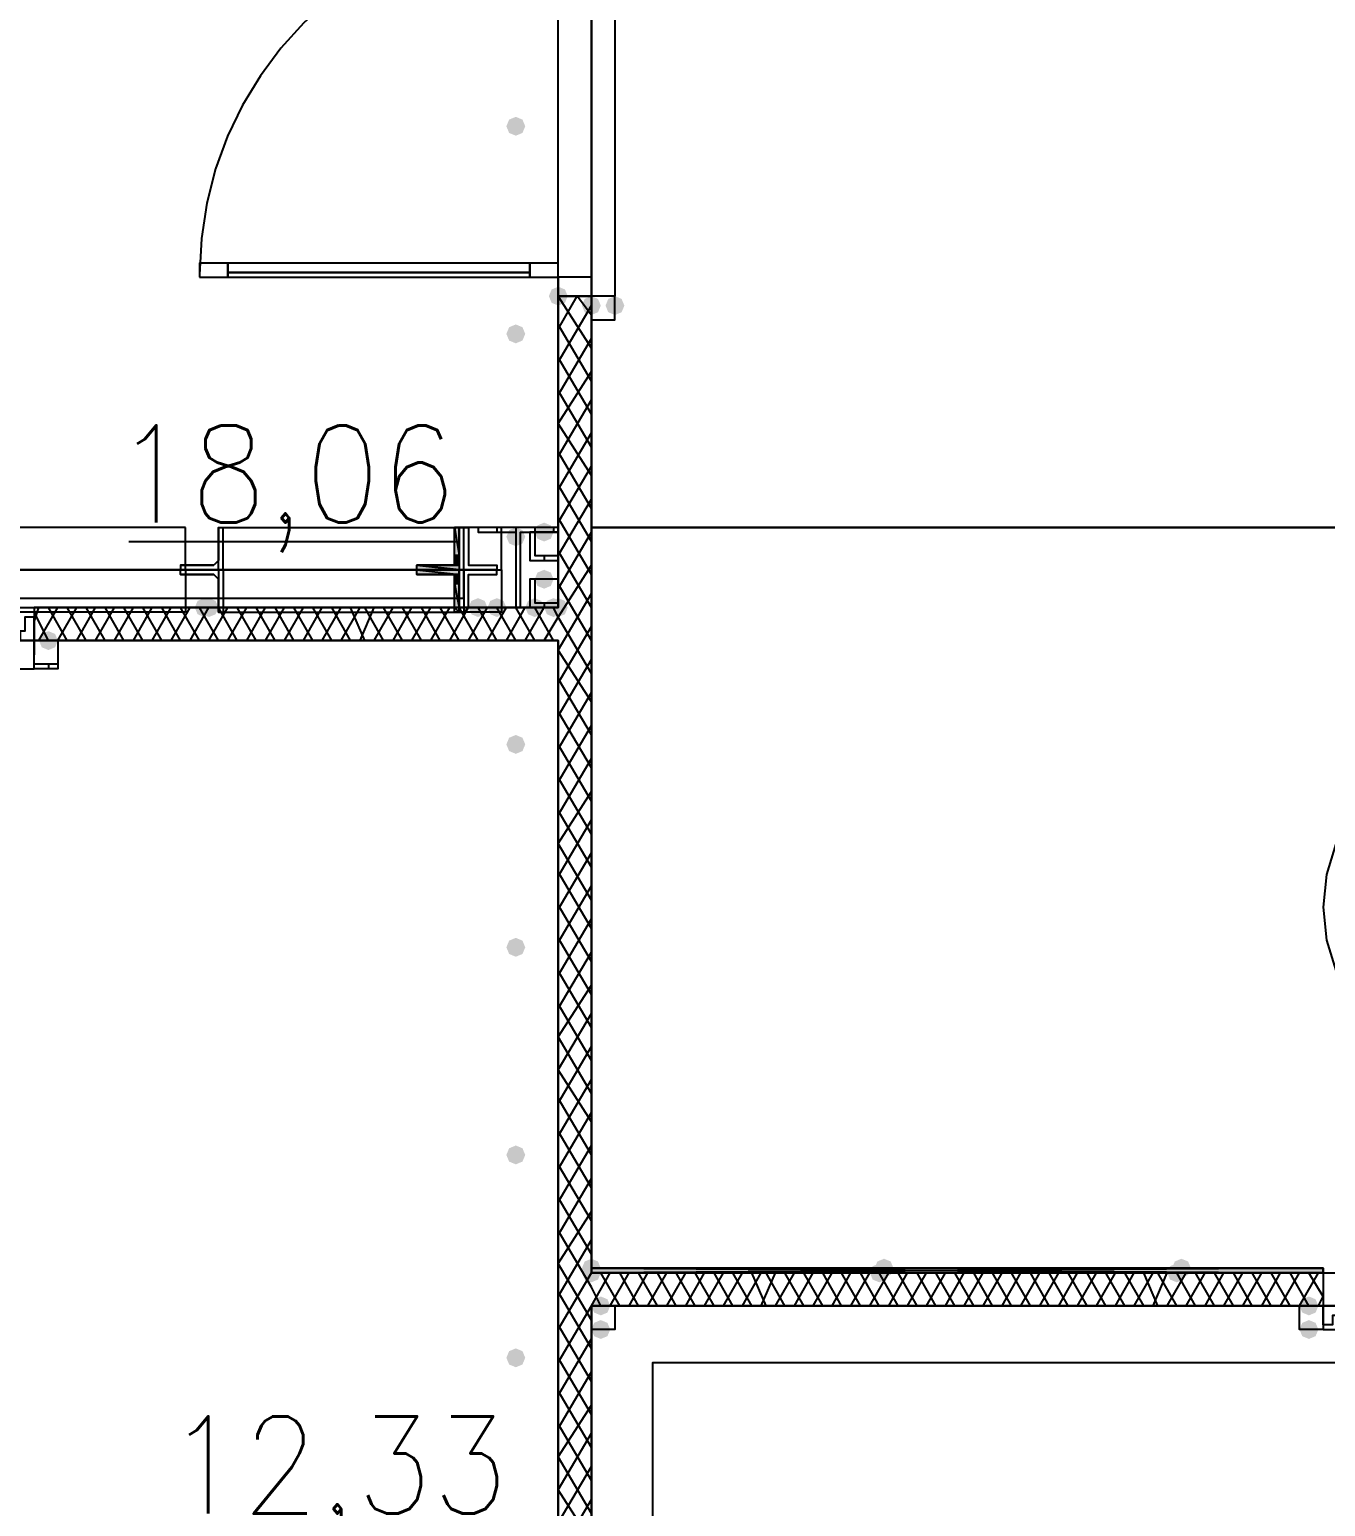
# Model space of a CAD drawing. Header units: millimetres. Extents: x 0 to 420, y 0 to 297.
# Drawn here: x 112.06 to 123.68, y 149.67 to 162.92 of the extents above; entities that cross this region are included whole.
import ezdxf

# ---------------------------------------------------------------- set-up
doc = ezdxf.new("R2010")
doc.units = ezdxf.units.MM
doc.layers.get('0').update_dxf_attribs({"linetype": 'CONTINUOUS'})
doc.styles.get("Standard").update_dxf_attribs({"font": 'STANDARD'})

msp = doc.modelspace()

# ---------------------------------------------------------------- hatches: boundary and pattern name
at = {"true_color": 0x000007}
for points in [[(116.501333, 162.052), (116.476463, 161.992204), (116.416667, 161.967333), (116.356871, 161.992204), (116.332, 162.052), (116.356871, 162.111796), (116.416667, 162.136667), (116.476462, 162.111796)], [(116.882333, 160.528), (116.857463, 160.468204), (116.797667, 160.443333), (116.737871, 160.468204), (116.713, 160.528), (116.737871, 160.587796), (116.797667, 160.612667), (116.857462, 160.587796)], [(117.178667, 160.443333), (117.153796, 160.383537), (117.094, 160.358667), (117.034204, 160.383537), (117.009333, 160.443333), (117.034204, 160.503129), (117.094, 160.528), (117.153796, 160.503129)], [(117.390333, 160.443333), (117.365463, 160.383537), (117.305667, 160.358667), (117.245871, 160.383537), (117.221, 160.443333), (117.245871, 160.503129), (117.305667, 160.528), (117.365462, 160.503129)], [(116.501333, 160.189333), (116.476463, 160.129537), (116.416667, 160.104667), (116.356871, 160.129537), (116.332, 160.189333), (116.356871, 160.249129), (116.416667, 160.274), (116.476462, 160.249129)], [(116.755333, 158.411333), (116.730463, 158.351537), (116.670667, 158.326667), (116.610871, 158.351537), (116.586, 158.411333), (116.610871, 158.471129), (116.670667, 158.496), (116.730462, 158.471129)], [(116.501333, 158.369), (116.476463, 158.309204), (116.416667, 158.284333), (116.356871, 158.309204), (116.332, 158.369), (116.356871, 158.428796), (116.416667, 158.453667), (116.476462, 158.428796)], [(116.755333, 157.988), (116.730463, 157.928204), (116.670667, 157.903333), (116.610871, 157.928204), (116.586, 157.988), (116.610871, 158.047796), (116.670667, 158.072667), (116.730462, 158.047796)], [(116.162667, 157.734), (116.137796, 157.674204), (116.078, 157.649333), (116.018204, 157.674204), (115.993333, 157.734), (116.018204, 157.793796), (116.078, 157.818667), (116.137796, 157.793796)], [(116.332, 157.734), (116.307129, 157.674204), (116.247333, 157.649333), (116.187538, 157.674204), (116.162667, 157.734), (116.187537, 157.793796), (116.247333, 157.818667), (116.307129, 157.793796)], [(116.670667, 157.734), (116.645796, 157.674204), (116.586, 157.649333), (116.526204, 157.674204), (116.501333, 157.734), (116.526204, 157.793796), (116.586, 157.818667), (116.645796, 157.793796)], [(116.84, 157.734), (116.815129, 157.674204), (116.755333, 157.649333), (116.695538, 157.674204), (116.670667, 157.734), (116.695537, 157.793796), (116.755333, 157.818667), (116.815129, 157.793796)], [(112.310333, 157.437667), (112.285463, 157.377871), (112.225667, 157.353), (112.165871, 157.377871), (112.141, 157.437667), (112.165871, 157.497462), (112.225667, 157.522333), (112.285462, 157.497463)], [(116.501333, 156.506333), (116.476463, 156.446537), (116.416667, 156.421667), (116.356871, 156.446537), (116.332, 156.506333), (116.356871, 156.566129), (116.416667, 156.591), (116.476462, 156.566129)], [(116.501333, 154.686), (116.476463, 154.626204), (116.416667, 154.601333), (116.356871, 154.626204), (116.332, 154.686), (116.356871, 154.745796), (116.416667, 154.770667), (116.476462, 154.745796)], [(116.501333, 152.823333), (116.476463, 152.763537), (116.416667, 152.738667), (116.356871, 152.763537), (116.332, 152.823333), (116.356871, 152.883129), (116.416667, 152.908), (116.476462, 152.883129)], [(117.178667, 151.765), (117.153796, 151.705204), (117.094, 151.680333), (117.034204, 151.705204), (117.009333, 151.765), (117.034204, 151.824796), (117.094, 151.849667), (117.153796, 151.824796)], [(117.263333, 151.468667), (117.238463, 151.408871), (117.178667, 151.384), (117.118871, 151.408871), (117.094, 151.468667), (117.118871, 151.528462), (117.178667, 151.553333), (117.238462, 151.528463)], [(123.613333, 151.468667), (123.588462, 151.408871), (123.528667, 151.384), (123.468871, 151.408871), (123.444, 151.468667), (123.468871, 151.528462), (123.528667, 151.553333), (123.588462, 151.528463)], [(117.263333, 151.257), (117.238463, 151.197204), (117.178667, 151.172333), (117.118871, 151.197204), (117.094, 151.257), (117.118871, 151.316796), (117.178667, 151.341667), (117.238462, 151.316796)], [(123.613333, 151.257), (123.588462, 151.197204), (123.528667, 151.172333), (123.468871, 151.197204), (123.444, 151.257), (123.468871, 151.316796), (123.528667, 151.341667), (123.588462, 151.316796)], [(116.501333, 151.003), (116.476463, 150.943204), (116.416667, 150.918333), (116.356871, 150.943204), (116.332, 151.003), (116.356871, 151.062796), (116.416667, 151.087667), (116.476462, 151.062796)]]:
    msp.add_hatch(color=0, dxfattribs=at).paths.add_polyline_path(points, flags=0)
at = {"true_color": 0x000062}
for points in [[(115.908667, 158.453667), (115.866333, 158.453667)], [(115.527667, 158.115), (115.57, 158.115)], [(115.527667, 158.115), (115.908667, 158.115), (115.908667, 158.072667)], [(115.824, 158.115), (115.908667, 158.115)], [(115.527667, 158.030333), (115.57, 158.030333)]]:
    msp.add_hatch(color=0, dxfattribs=at).paths.add_polyline_path(points, flags=0)
h = msp.add_hatch(color=0, dxfattribs=at)
h.paths.add_polyline_path([(115.908667, 158.453667), (115.866333, 158.453667), (115.908667, 158.199667)], flags=0)
h.paths.add_polyline_path([(115.866333, 158.453667), (115.908667, 158.199667), (115.866333, 158.199667)], flags=0)
h = msp.add_hatch(color=0, dxfattribs=at)
h.paths.add_polyline_path([(115.527667, 158.115), (115.57, 158.115)], flags=0)
h.paths.add_polyline_path([(115.57, 158.115), (115.527667, 158.115)], flags=0)
h = msp.add_hatch(color=0, dxfattribs=at)
h.paths.add_polyline_path([(115.527667, 158.115), (115.908667, 158.115)], flags=0)
h.paths.add_polyline_path([(115.908667, 158.115), (115.527667, 158.115)], flags=0)
h.paths.add_polyline_path([(115.908667, 158.115), (115.527667, 158.115)], flags=0)
h.paths.add_polyline_path([(115.527667, 158.115), (115.908667, 158.115)], flags=0)
h.paths.add_polyline_path([(115.908667, 158.115), (115.527667, 158.115)], flags=0)
h.paths.add_polyline_path([(115.908667, 158.115), (115.527667, 158.115)], flags=0)
h.paths.add_polyline_path([(115.527667, 158.115), (115.908667, 158.115)], flags=0)
h.paths.add_polyline_path([(115.908667, 158.115), (115.527667, 158.115)], flags=0)
h.paths.add_polyline_path([(115.908667, 158.115), (115.527667, 158.115)], flags=0)
h.paths.add_polyline_path([(115.527667, 158.115), (115.908667, 158.115)], flags=0)
h = msp.add_hatch(color=0, dxfattribs=at)
h.paths.add_polyline_path([(115.908667, 158.072667), (115.527667, 158.072667)], flags=0)
h.paths.add_polyline_path([(115.908667, 158.072667), (115.527667, 158.072667), (115.527667, 158.115)], flags=0)
h = msp.add_hatch(color=0, dxfattribs=at)
h.paths.add_polyline_path([(115.908667, 158.115), (115.866333, 158.115)], flags=0)
h.paths.add_polyline_path([(115.866333, 158.115), (115.908667, 158.115), (115.824, 158.115)], flags=0)
h.paths.add_polyline_path([(115.908667, 158.115), (115.824, 158.115), (115.57, 158.115)], flags=0)
h = msp.add_hatch(color=0, dxfattribs=at)
h.paths.add_polyline_path([(115.908667, 158.199667), (115.866333, 158.199667), (115.908667, 158.157333)], flags=0)
h.paths.add_polyline_path([(115.866333, 158.199667), (115.908667, 158.157333), (115.866333, 158.157333)], flags=0)
h = msp.add_hatch(color=0, dxfattribs=at)
h.paths.add_polyline_path([(115.908667, 158.157333), (115.866333, 158.157333), (115.908667, 158.115)], flags=0)
h.paths.add_polyline_path([(115.866333, 158.157333), (115.908667, 158.115), (115.866333, 158.115)], flags=0)
h.paths.add_polyline_path([(115.908667, 158.115), (115.866333, 158.115)], flags=0)
h.paths.add_polyline_path([(115.866333, 158.115), (115.908667, 158.115)], flags=0)
h.paths.add_polyline_path([(115.908667, 158.115), (115.866333, 158.115)], flags=0)
h.paths.add_polyline_path([(115.908667, 158.115), (115.866333, 158.115)], flags=0)
h = msp.add_hatch(color=0, dxfattribs=at)
h.paths.add_polyline_path([(115.527667, 158.072667), (115.908667, 158.072667)], flags=0)
h.paths.add_polyline_path([(115.527667, 158.072667), (115.908667, 158.072667)], flags=0)
h.paths.add_polyline_path([(115.908667, 158.072667), (115.527667, 158.072667)], flags=0)
h.paths.add_polyline_path([(115.908667, 158.072667), (115.527667, 158.072667)], flags=0)
h.paths.add_polyline_path([(115.527667, 158.072667), (115.908667, 158.072667)], flags=0)
h.paths.add_polyline_path([(115.908667, 158.072667), (115.527667, 158.072667)], flags=0)
h.paths.add_polyline_path([(115.908667, 158.072667), (115.527667, 158.072667)], flags=0)
h = msp.add_hatch(color=0, dxfattribs=at)
h.paths.add_polyline_path([(115.908667, 158.072667), (115.527667, 158.072667), (115.908667, 158.030333)], flags=0)
h.paths.add_polyline_path([(115.527667, 158.072667), (115.908667, 158.030333), (115.527667, 158.030333)], flags=0)
h.paths.add_polyline_path([(115.908667, 158.030333), (115.527667, 158.030333)], flags=0)
h.paths.add_polyline_path([(115.527667, 158.030333), (115.908667, 158.030333)], flags=0)
h.paths.add_polyline_path([(115.908667, 158.030333), (115.527667, 158.030333)], flags=0)
h.paths.add_polyline_path([(115.908667, 158.030333), (115.527667, 158.030333)], flags=0)
h = msp.add_hatch(color=0, dxfattribs=at)
h.paths.add_polyline_path([(115.527667, 158.030333), (115.57, 158.030333)], flags=0)
h.paths.add_polyline_path([(115.57, 158.030333), (115.527667, 158.030333)], flags=0)
h = msp.add_hatch(color=0, dxfattribs=at)
h.paths.add_polyline_path([(115.908667, 158.030333), (115.57, 158.030333)], flags=0)
h.paths.add_polyline_path([(115.57, 158.030333), (115.908667, 158.030333), (115.824, 158.030333)], flags=0)
h = msp.add_hatch(color=0, dxfattribs=at)
h.paths.add_polyline_path([(115.908667, 158.030333), (115.824, 158.030333)], flags=0)
h.paths.add_polyline_path([(115.824, 158.030333), (115.908667, 158.030333), (115.866333, 158.030333)], flags=0)
h.paths.add_polyline_path([(115.908667, 158.030333), (115.866333, 158.030333)], flags=0)
h.paths.add_polyline_path([(115.866333, 158.030333), (115.908667, 158.030333)], flags=0)
h.paths.add_polyline_path([(115.908667, 158.030333), (115.866333, 158.030333)], flags=0)
h.paths.add_polyline_path([(115.908667, 158.030333), (115.866333, 158.030333)], flags=0)
h = msp.add_hatch(color=0, dxfattribs=at)
h.paths.add_polyline_path([(115.908667, 158.030333), (115.866333, 158.030333), (115.908667, 157.988)], flags=0)
h.paths.add_polyline_path([(115.866333, 158.030333), (115.908667, 157.988), (115.866333, 157.988)], flags=0)
h = msp.add_hatch(color=0, dxfattribs=at)
h.paths.add_polyline_path([(115.908667, 157.988), (115.866333, 157.988), (115.908667, 157.945667)], flags=0)
h.paths.add_polyline_path([(115.866333, 157.988), (115.908667, 157.945667), (115.866333, 157.945667)], flags=0)
h = msp.add_hatch(color=0, dxfattribs=at)
h.paths.add_polyline_path([(115.908667, 157.945667), (115.866333, 157.945667), (115.908667, 157.734)], flags=0)
h.paths.add_polyline_path([(115.866333, 157.945667), (115.908667, 157.734), (115.866333, 157.734)], flags=0)
h.paths.add_polyline_path([(115.908667, 157.734), (115.866333, 157.734)], flags=0)
h.paths.add_polyline_path([(115.866333, 157.734), (115.908667, 157.734)], flags=0)
at = {"true_color": 0x0000fe}
for points in [[(113.707333, 157.734), (113.682463, 157.674204), (113.622667, 157.649333), (113.562871, 157.674204), (113.538, 157.734), (113.562871, 157.793796), (113.622667, 157.818667), (113.682462, 157.793796)], [(113.749667, 157.734), (113.724796, 157.674204), (113.665, 157.649333), (113.605204, 157.674204), (113.580333, 157.734), (113.605204, 157.793796), (113.665, 157.818667), (113.724796, 157.793796)], [(116.882333, 157.734), (116.857463, 157.674204), (116.797667, 157.649333), (116.737871, 157.674204), (116.713, 157.734), (116.737871, 157.793796), (116.797667, 157.818667), (116.857462, 157.793796)], [(116.882333, 157.734), (116.857463, 157.674204), (116.797667, 157.649333), (116.737871, 157.674204), (116.713, 157.734), (116.737871, 157.793796), (116.797667, 157.818667), (116.857462, 157.793796)], [(117.178667, 151.807333), (117.153796, 151.747537), (117.094, 151.722667), (117.034204, 151.747537), (117.009333, 151.807333), (117.034204, 151.867129), (117.094, 151.892), (117.153796, 151.867129)], [(117.178667, 151.807333), (117.153796, 151.747537), (117.094, 151.722667), (117.034204, 151.747537), (117.009333, 151.807333), (117.034204, 151.867129), (117.094, 151.892), (117.153796, 151.867129)], [(119.761, 151.765), (119.736129, 151.705204), (119.676333, 151.680333), (119.616537, 151.705204), (119.591667, 151.765), (119.616537, 151.824796), (119.676333, 151.849667), (119.736129, 151.824796)], [(119.803333, 151.807333), (119.778462, 151.747537), (119.718667, 151.722667), (119.658871, 151.747537), (119.634, 151.807333), (119.658871, 151.867129), (119.718667, 151.892), (119.778462, 151.867129)], [(122.428, 151.765), (122.403129, 151.705204), (122.343333, 151.680333), (122.283538, 151.705204), (122.258667, 151.765), (122.283537, 151.824796), (122.343333, 151.849667), (122.403129, 151.824796)], [(122.470333, 151.807333), (122.445463, 151.747537), (122.385667, 151.722667), (122.325871, 151.747537), (122.301, 151.807333), (122.325871, 151.867129), (122.385667, 151.892), (122.445462, 151.867129)]]:
    msp.add_hatch(color=0, dxfattribs=at).paths.add_polyline_path(points, flags=0)
at = {"true_color": 0x000007}
h = msp.add_hatch(color=0, dxfattribs=at)
h.paths.add_polyline_path([(112.098667, 157.734), (116.797667, 157.734)], flags=0)
h.paths.add_polyline_path([(116.797667, 157.734), (112.098667, 157.734)], flags=0)
h = msp.add_hatch(color=0, dxfattribs=at)
h.paths.add_polyline_path([(123.655667, 151.807333), (117.094, 151.807333), (123.655667, 151.765)], flags=0)
h.paths.add_polyline_path([(117.094, 151.807333), (123.655667, 151.765), (117.094, 151.765)], flags=0)

# ---------------------------------------------------------------- linework, layer by layer
at = {"color": 0, "true_color": 0x000008}
for points in [[(116.797667, 157.734), (116.797667, 170.053), (104.478667, 170.053), (104.478667, 157.734)], [(238.548333, 158.453667), (238.548333, 169.291), (117.094, 169.291), (117.094, 158.453667)]]:
    msp.add_lwpolyline(points, close=True, dxfattribs=at)
at = {"color": 0, "true_color": 0x000007}
for points in [[(116.7765, 163.914667), (116.449711, 163.898165), (116.132361, 163.849732), (115.826058, 163.770973), (115.532408, 163.663496), (115.253017, 163.528907), (114.989493, 163.368812), (114.743441, 163.184818), (114.516469, 162.978531), (114.310182, 162.751559), (114.126188, 162.505507), (113.966093, 162.241983), (113.831504, 161.962592), (113.724027, 161.668942), (113.645268, 161.362639), (113.596835, 161.045289), (113.580333, 160.7185)], [(117.178667, 160.528), (117.094, 160.528), (117.094, 163.872333)], [(117.305667, 163.872333), (117.305667, 160.528), (117.178667, 160.528)], [(113.834333, 160.739667), (116.543667, 160.739667)], [(116.797667, 160.231667), (116.967, 160.528)], [(117.094, 160.062333), (116.797667, 160.528)], [(117.094, 160.528), (116.797667, 160.528)], [(116.797667, 160.528), (116.797667, 157.734)], [(117.094, 160.358667), (116.967, 160.528)], [(117.094, 151.765), (117.094, 160.528)], [(116.797667, 159.935333), (117.094, 160.443333)], [(117.094, 159.766), (116.797667, 160.274)], [(116.797667, 159.639), (117.094, 160.147)], [(117.094, 159.469667), (116.797667, 159.977667)], [(116.797667, 159.385), (117.094, 159.850667)], [(117.094, 159.173333), (116.797667, 159.681333)], [(116.797667, 159.088667), (117.094, 159.596667)], [(117.094, 158.919333), (116.797667, 159.385)], [(116.797667, 158.792333), (117.094, 159.300333)], [(117.094, 158.623), (116.797667, 159.131)], [(116.797667, 158.496), (117.094, 159.004)], [(117.094, 158.326667), (116.797667, 158.834667)], [(116.797667, 158.199667), (117.094, 158.707667)], [(117.094, 158.030333), (116.797667, 158.538333)], [(113.749667, 158.072667), (113.749667, 158.453667), (113.749667, 158.157333), (113.707333, 158.115)], [(113.749667, 158.453667), (115.908667, 158.453667)], [(115.951, 158.072667), (115.951, 158.453667), (115.993333, 158.453667), (115.993333, 158.157333), (115.993333, 158.115), (116.247333, 158.115), (116.247333, 158.072667), (115.951, 158.072667), (113.792, 158.072667), (113.792, 158.453667), (115.951, 158.453667)], [(115.908667, 158.072667), (116.289667, 158.072667), (116.289667, 158.453667), (115.908667, 158.453667)], [(116.078, 158.453667), (116.078, 158.411333)], [(116.247333, 158.453667), (116.247333, 158.411333)], [(116.416667, 158.453667), (116.416667, 157.734)], [(116.586, 158.453667), (116.586, 158.411333)], [(116.755333, 158.453667), (116.755333, 158.411333)], [(116.797667, 157.903333), (117.094, 158.411333)], [(112.945333, 158.326667), (115.908667, 158.326667)], [(117.094, 157.734), (116.797667, 158.242)], [(113.411, 158.115), (113.411, 158.072667)], [(115.527667, 158.115), (115.824, 158.115)], [(116.670667, 158.199667), (116.670667, 158.157333)], [(116.797667, 157.649333), (117.094, 158.115)], [(115.951, 157.818667), (115.951, 158.072667), (105.325333, 158.072667)], [(113.411, 158.072667), (113.749667, 158.072667)], [(113.411, 158.072667), (113.749667, 158.072667)], [(113.411, 158.030333), (113.411, 158.072667)], [(113.749667, 158.072667), (113.749667, 157.691667), (113.749667, 157.734), (113.749667, 157.988), (113.707333, 158.030333)], [(113.749667, 158.072667), (115.908667, 158.072667)], [(113.749667, 158.072667), (115.908667, 158.072667)], [(115.951, 158.072667), (115.951, 157.691667), (115.993333, 157.734), (115.993333, 157.988), (115.993333, 158.030333), (116.247333, 158.030333), (116.247333, 158.072667), (115.951, 158.072667), (113.792, 158.072667), (113.792, 157.691667), (115.951, 157.691667)], [(115.527667, 158.030333), (115.824, 158.030333)], [(115.908667, 158.072667), (116.289667, 158.072667), (116.289667, 157.691667), (115.908667, 157.691667)], [(117.094, 157.437667), (116.797667, 157.945667)], [(105.325333, 157.861), (105.325333, 157.818667), (115.951, 157.818667)], [(116.797667, 157.353), (117.094, 157.861)], [(112.098667, 157.607), (112.141, 157.734)], [(112.098667, 157.734), (116.797667, 157.734), (112.098667, 157.734), (116.797667, 157.734)], [(112.098667, 157.734), (112.098667, 157.649333), (112.098667, 157.437667)], [(112.098667, 157.734), (112.098667, 157.649333)], [(116.797667, 157.734), (112.098667, 157.734)], [(112.225667, 157.437667), (112.098667, 157.691667)], [(112.141, 157.437667), (112.310333, 157.734)], [(112.395, 157.437667), (112.225667, 157.734)], [(112.310333, 157.437667), (112.479667, 157.734)], [(112.564333, 157.437667), (112.395, 157.734)], [(112.479667, 157.437667), (112.649, 157.734)], [(112.733667, 157.437667), (112.564333, 157.734)], [(112.649, 157.437667), (112.818333, 157.734)], [(112.903, 157.437667), (112.733667, 157.734)], [(112.818333, 157.437667), (112.987667, 157.734)], [(113.072333, 157.437667), (112.903, 157.734)], [(112.987667, 157.437667), (113.157, 157.734)], [(113.241667, 157.437667), (113.072333, 157.734)], [(113.157, 157.437667), (113.326333, 157.734)], [(113.411, 157.437667), (113.241667, 157.734)], [(113.326333, 157.437667), (113.495667, 157.734)], [(113.580333, 157.437667), (113.411, 157.734)], [(113.495667, 157.437667), (113.665, 157.734)], [(113.749667, 157.437667), (113.580333, 157.734)], [(113.665, 157.437667), (113.834333, 157.734)], [(113.919, 157.437667), (113.749667, 157.734)], [(113.749667, 157.691667), (115.908667, 157.691667)], [(113.834333, 157.437667), (114.003667, 157.734)], [(114.088333, 157.437667), (113.919, 157.734)], [(114.003667, 157.437667), (114.173, 157.734)], [(114.257667, 157.437667), (114.088333, 157.734)], [(114.173, 157.437667), (114.342333, 157.734)], [(114.427, 157.437667), (114.257667, 157.734)], [(114.342333, 157.437667), (114.511667, 157.734)], [(114.596333, 157.437667), (114.427, 157.734)], [(114.511667, 157.437667), (114.681, 157.734)], [(114.765667, 157.437667), (114.596333, 157.734)], [(114.681, 157.437667), (114.850333, 157.734)], [(114.935, 157.437667), (114.765667, 157.734)], [(114.850333, 157.437667), (115.019667, 157.734)], [(115.062, 157.437667), (114.935, 157.734)], [(115.019667, 157.437667), (115.146667, 157.734)], [(115.231333, 157.437667), (115.062, 157.734)], [(115.146667, 157.437667), (115.316, 157.734)], [(115.400667, 157.437667), (115.231333, 157.734)], [(115.316, 157.437667), (115.485333, 157.734)], [(115.57, 157.437667), (115.400667, 157.734)], [(115.485333, 157.437667), (115.654667, 157.734)], [(115.739333, 157.437667), (115.57, 157.734)], [(115.654667, 157.437667), (115.824, 157.734)], [(115.908667, 157.437667), (115.739333, 157.734)], [(115.824, 157.437667), (115.993333, 157.734)], [(116.078, 157.437667), (115.908667, 157.734)], [(115.993333, 157.437667), (116.162667, 157.734)], [(116.247333, 157.437667), (116.078, 157.734)], [(116.162667, 157.437667), (116.332, 157.734)], [(116.416667, 157.437667), (116.247333, 157.734)], [(116.332, 157.437667), (116.501333, 157.734)], [(116.586, 157.437667), (116.416667, 157.734)], [(116.501333, 157.437667), (116.670667, 157.734)], [(116.755333, 157.437667), (116.586, 157.734)], [(116.670667, 157.776333), (116.670667, 157.734)], [(116.797667, 157.649333), (116.755333, 157.734)], [(116.670667, 157.437667), (116.797667, 157.649333)], [(117.094, 157.141333), (116.797667, 157.649333)], [(116.797667, 157.056667), (117.094, 157.564667)], [(110.617, 157.437667), (112.098667, 157.437667), (112.310333, 157.437667), (112.310333, 157.226), (112.098667, 157.226), (112.098667, 157.437667), (112.310333, 157.437667), (112.310333, 157.183667), (112.098667, 157.183667), (112.098667, 157.437667), (112.098667, 157.310667)], [(112.098667, 157.437667), (116.797667, 157.437667)], [(116.797667, 157.437667), (116.797667, 149.013333)], [(110.617, 157.183667), (112.098667, 157.183667), (112.098667, 157.310667)], [(117.094, 156.887333), (116.797667, 157.353)], [(112.225667, 157.226), (112.225667, 157.183667)], [(116.797667, 156.760333), (117.094, 157.268333)], [(117.094, 156.591), (116.797667, 157.099)], [(116.797667, 156.464), (117.094, 156.972)], [(117.094, 156.294667), (116.797667, 156.802667)], [(116.797667, 156.167667), (117.094, 156.675667)], [(117.094, 155.998333), (116.797667, 156.506333)], [(126.576667, 155.045833), (126.546995, 155.340175), (126.461893, 155.614326), (126.327236, 155.862413), (126.148896, 156.078563), (125.932746, 156.256903), (125.684659, 156.39156), (125.410508, 156.476661), (125.116167, 156.506333), (124.821825, 156.476661), (124.547674, 156.39156), (124.299587, 156.256903), (124.083437, 156.078563), (123.905097, 155.862413), (123.77044, 155.614326), (123.685339, 155.340175), (123.655667, 155.045833)], [(116.797667, 155.871333), (117.094, 156.379333)], [(117.094, 155.702), (116.797667, 156.21)], [(116.797667, 155.617333), (117.094, 156.083)], [(117.094, 155.405667), (116.797667, 155.913667)], [(116.797667, 155.321), (117.094, 155.829)], [(117.094, 155.109333), (116.797667, 155.617333)], [(116.797667, 155.024667), (117.094, 155.532667)], [(117.094, 154.855333), (116.797667, 155.363333)], [(116.797667, 154.728333), (117.094, 155.236333)], [(117.094, 154.559), (116.797667, 155.067)], [(123.655667, 155.045833), (123.685339, 154.751492), (123.77044, 154.477341), (123.905097, 154.229254), (124.083437, 154.013104), (124.299587, 153.834764), (124.547674, 153.700107), (124.821825, 153.615005), (125.116167, 153.585333), (125.410508, 153.615005), (125.684659, 153.700107), (125.932746, 153.834764), (126.148896, 154.013104), (126.327236, 154.229254), (126.461893, 154.477341), (126.546995, 154.751492), (126.576667, 155.045833)], [(116.797667, 154.432), (117.094, 154.94)], [(117.094, 154.262667), (116.797667, 154.770667)], [(116.797667, 154.135667), (117.094, 154.643667)], [(117.094, 153.966333), (116.797667, 154.474333)], [(116.797667, 153.881667), (117.094, 154.347333)], [(117.094, 153.67), (116.797667, 154.178)], [(116.797667, 153.585333), (117.094, 154.093333)], [(117.094, 153.373667), (116.797667, 153.881667)], [(116.797667, 153.289), (117.094, 153.797)], [(117.094, 153.119667), (116.797667, 153.585333)], [(116.797667, 152.992667), (117.094, 153.500667)], [(117.094, 152.823333), (116.797667, 153.331333)], [(116.797667, 152.696333), (117.094, 153.204333)], [(117.094, 152.527), (116.797667, 153.035)], [(116.797667, 152.4), (117.094, 152.908)], [(117.094, 152.230667), (116.797667, 152.738667)], [(116.797667, 152.103667), (117.094, 152.611667)], [(117.094, 151.934333), (116.797667, 152.442333)], [(116.797667, 151.849667), (117.094, 152.315333)], [(117.094, 151.638), (116.797667, 152.146)], [(116.797667, 151.553333), (117.094, 152.061333)], [(117.094, 151.341667), (116.797667, 151.849667)], [(116.797667, 151.257), (117.094, 151.765)], [(123.655667, 151.807333), (117.094, 151.807333), (123.655667, 151.807333), (117.094, 151.765)], [(117.094, 151.468667), (117.263333, 151.765)], [(123.655667, 151.765), (117.094, 151.765)], [(117.348, 151.468667), (117.178667, 151.765)], [(117.263333, 151.468667), (117.432667, 151.765)], [(117.517333, 151.468667), (117.348, 151.765)], [(117.432667, 151.468667), (117.602, 151.765)], [(117.686667, 151.468667), (117.517333, 151.765)], [(117.602, 151.468667), (117.771333, 151.765)], [(117.856, 151.468667), (117.686667, 151.765)], [(117.771333, 151.468667), (117.940667, 151.765)], [(118.025333, 151.468667), (117.856, 151.765)], [(117.940667, 151.468667), (118.11, 151.765)], [(118.194667, 151.468667), (118.025333, 151.765)], [(118.11, 151.468667), (118.279333, 151.765)], [(118.364, 151.468667), (118.194667, 151.765)], [(118.279333, 151.468667), (118.448667, 151.765)], [(118.533333, 151.468667), (118.364, 151.765)], [(118.448667, 151.468667), (118.618, 151.765)], [(118.660333, 151.468667), (118.533333, 151.765)], [(118.618, 151.468667), (118.745, 151.765)], [(118.829667, 151.468667), (118.660333, 151.765)], [(118.745, 151.468667), (118.914333, 151.765)], [(118.999, 151.468667), (118.829667, 151.765)], [(118.914333, 151.468667), (119.083667, 151.765)], [(119.168333, 151.468667), (118.999, 151.765)], [(119.083667, 151.468667), (119.253, 151.765)], [(119.337667, 151.468667), (119.168333, 151.765)], [(119.253, 151.468667), (119.422333, 151.765)], [(119.507, 151.468667), (119.337667, 151.765)], [(119.422333, 151.468667), (119.591667, 151.765)], [(119.676333, 151.468667), (119.507, 151.765)], [(119.591667, 151.468667), (119.761, 151.765)], [(119.845667, 151.468667), (119.676333, 151.765)], [(119.761, 151.468667), (119.930333, 151.765)], [(120.015, 151.468667), (119.845667, 151.765)], [(119.930333, 151.468667), (120.099667, 151.765)], [(120.184333, 151.468667), (120.015, 151.765)], [(120.099667, 151.468667), (120.269, 151.765)], [(120.353667, 151.468667), (120.184333, 151.765)], [(120.269, 151.468667), (120.438333, 151.765)], [(120.523, 151.468667), (120.353667, 151.765)], [(120.438333, 151.468667), (120.607667, 151.765)], [(120.692333, 151.468667), (120.523, 151.765)], [(120.607667, 151.468667), (120.777, 151.765)], [(120.861667, 151.468667), (120.692333, 151.765)], [(120.777, 151.468667), (120.946333, 151.765)], [(121.031, 151.468667), (120.861667, 151.765)], [(120.946333, 151.468667), (121.115667, 151.765)], [(121.200333, 151.468667), (121.031, 151.765)], [(121.115667, 151.468667), (121.285, 151.765)], [(121.369667, 151.468667), (121.200333, 151.765)], [(121.285, 151.468667), (121.454333, 151.765)], [(121.539, 151.468667), (121.369667, 151.765)], [(121.454333, 151.468667), (121.623667, 151.765)], [(121.708333, 151.468667), (121.539, 151.765)], [(121.623667, 151.468667), (121.793, 151.765)], [(121.877667, 151.468667), (121.708333, 151.765)], [(121.793, 151.468667), (121.962333, 151.765)], [(122.047, 151.468667), (121.877667, 151.765)], [(121.962333, 151.468667), (122.131667, 151.765)], [(122.174, 151.468667), (122.047, 151.765)], [(122.131667, 151.468667), (122.258667, 151.765)], [(122.343333, 151.468667), (122.174, 151.765)], [(122.258667, 151.468667), (122.428, 151.765)], [(122.512667, 151.468667), (122.343333, 151.765)], [(122.428, 151.468667), (122.597333, 151.765)], [(122.682, 151.468667), (122.512667, 151.765)], [(122.597333, 151.468667), (122.766667, 151.765)], [(122.851333, 151.468667), (122.682, 151.765)], [(122.766667, 151.468667), (122.936, 151.765)], [(123.020667, 151.468667), (122.851333, 151.765)], [(122.936, 151.468667), (123.105333, 151.765)], [(123.19, 151.468667), (123.020667, 151.765)], [(123.105333, 151.468667), (123.274667, 151.765)], [(123.359333, 151.468667), (123.19, 151.765)], [(123.274667, 151.468667), (123.444, 151.765)], [(123.528667, 151.468667), (123.359333, 151.765)], [(123.444, 151.468667), (123.613333, 151.765)], [(123.655667, 151.553333), (123.528667, 151.765)], [(123.655667, 151.765), (123.655667, 151.468667)], [(123.655667, 151.765), (123.655667, 151.468667)], [(117.094, 151.087667), (116.797667, 151.595667)], [(117.178667, 151.468667), (117.094, 151.638)], [(116.797667, 150.960667), (117.094, 151.468667)], [(117.094, 151.468667), (123.655667, 151.468667)], [(117.094, 140.335), (117.094, 151.468667)], [(123.613333, 151.468667), (123.655667, 151.553333)], [(125.137333, 151.468667), (123.655667, 151.468667), (123.655667, 151.384)], [(123.655667, 151.384), (123.655667, 151.257), (125.137333, 151.257)], [(117.094, 150.791333), (116.797667, 151.299333)], [(116.797667, 150.664333), (117.094, 151.172333)], [(117.094, 150.495), (116.797667, 151.003)], [(116.797667, 150.368), (117.094, 150.876)], [(117.094, 150.198667), (116.797667, 150.706667)], [(116.797667, 150.114), (117.094, 150.579667)], [(117.094, 149.902333), (116.797667, 150.410333)], [(116.797667, 149.817667), (117.094, 150.325667)], [(117.094, 149.606), (116.797667, 150.114)], [(116.797667, 149.521333), (117.094, 150.029333)], [(117.094, 149.352), (116.797667, 149.817667)], [(116.797667, 149.225), (117.094, 149.733)]]:
    msp.add_lwpolyline(points, dxfattribs=at)
for points in [[(113.580333, 160.697333), (113.834333, 160.697333), (113.834333, 160.824333), (113.580333, 160.824333)], [(113.834333, 160.739667), (116.543667, 160.739667), (116.543667, 160.824333), (113.834333, 160.824333)], [(113.834333, 160.697333), (116.543667, 160.697333), (116.543667, 160.739667), (113.834333, 160.739667)], [(116.797667, 160.824333), (116.543667, 160.824333), (116.543667, 160.697333), (116.797667, 160.697333)], [(117.094, 160.697333), (116.797667, 160.697333), (116.797667, 160.528), (117.094, 160.528)], [(116.797667, 160.528), (117.094, 160.528)], [(117.305667, 160.316333), (117.305667, 160.528), (117.094, 160.528), (117.094, 160.316333), (117.305667, 160.316333), (117.305667, 160.528), (117.094, 160.528), (117.094, 160.316333)], [(113.453333, 158.453667), (110.998, 158.453667), (110.998, 158.072667), (113.453333, 158.072667)], [(116.797667, 158.453667), (116.078, 158.453667), (116.078, 158.411333), (116.416667, 158.411333), (116.416667, 157.734), (116.078, 157.734), (116.797667, 157.734), (116.459, 157.734), (116.459, 158.411333), (116.797667, 158.411333)], [(116.797667, 158.411333), (116.586, 158.411333), (116.586, 158.199667), (116.797667, 158.199667), (116.797667, 158.411333), (116.543667, 158.411333), (116.543667, 158.157333), (116.797667, 158.157333)], [(113.707333, 158.115), (113.411, 158.115)], [(113.453333, 157.691667), (110.998, 157.691667), (110.998, 158.072667), (113.453333, 158.072667)], [(113.707333, 158.030333), (113.411, 158.030333)], [(116.797667, 157.988), (116.586, 157.988), (116.586, 157.776333), (116.797667, 157.776333), (116.797667, 157.988), (116.543667, 157.988), (116.543667, 157.734), (116.797667, 157.734)], [(112.098667, 157.734), (116.797667, 157.734)], [(116.797667, 157.734), (112.098667, 157.734)], [(112.098667, 157.734), (116.797667, 157.734), (112.098667, 157.734), (116.797667, 157.734)], [(112.098667, 157.437667), (112.098667, 157.649333), (112.014, 157.649333), (112.014, 157.522333), (111.971667, 157.522333), (111.971667, 157.437667)], [(112.098667, 157.437667), (112.098667, 157.649333)], [(123.655667, 151.807333), (117.094, 151.807333), (123.655667, 151.765)], [(117.094, 151.807333), (123.655667, 151.765), (117.094, 151.765)], [(123.655667, 151.807333), (123.655667, 151.765), (117.094, 151.765), (117.094, 151.807333), (123.655667, 151.807333), (117.094, 151.807333), (117.094, 151.765), (123.655667, 151.765)], [(117.094, 151.468667), (117.305667, 151.468667), (117.305667, 151.257), (117.094, 151.257), (117.094, 151.468667), (117.305667, 151.468667), (117.305667, 151.257), (117.094, 151.257)], [(117.094, 151.468667), (117.094, 140.335), (133.688667, 140.335), (133.688667, 151.468667)], [(123.444, 151.468667), (123.655667, 151.468667), (123.655667, 151.257), (123.444, 151.257), (123.444, 151.468667), (123.655667, 151.468667), (123.655667, 151.257), (123.444, 151.257)], [(123.782667, 151.468667), (123.782667, 151.384), (123.740333, 151.384), (123.740333, 151.299333), (123.655667, 151.299333), (123.655667, 151.468667)]]:
    msp.add_lwpolyline(points, close=True, dxfattribs=at)
at = {"color": 0, "true_color": 0x000062}
for points in [[(115.908667, 158.453667), (115.908667, 158.072667), (115.527667, 158.072667), (115.908667, 158.072667), (115.908667, 157.691667)], [(115.527667, 158.072667), (115.527667, 158.115), (115.57, 158.115), (115.824, 158.115), (115.866333, 158.115), (115.866333, 158.157333), (115.866333, 158.199667), (115.866333, 158.453667), (115.908667, 158.453667)], [(115.908667, 157.691667), (115.866333, 157.691667), (115.866333, 157.734), (115.866333, 157.945667), (115.866333, 157.988), (115.866333, 158.030333), (115.824, 158.030333), (115.57, 158.030333), (115.527667, 158.030333), (115.527667, 158.072667)]]:
    msp.add_lwpolyline(points, dxfattribs=at)
for points in [[(115.908667, 158.453667), (115.866333, 158.453667)], [(115.866333, 158.453667), (115.908667, 158.453667)], [(115.908667, 158.453667), (115.866333, 158.453667)], [(115.908667, 158.453667), (115.866333, 158.453667)], [(115.866333, 158.453667), (115.908667, 158.453667)], [(115.908667, 158.453667), (115.866333, 158.453667), (115.908667, 158.199667)], [(115.866333, 158.453667), (115.908667, 158.199667), (115.866333, 158.199667)], [(115.527667, 158.115), (115.57, 158.115)], [(115.527667, 158.115), (115.57, 158.115)], [(115.57, 158.115), (115.527667, 158.115)], [(115.527667, 158.115), (115.908667, 158.115)], [(115.908667, 158.115), (115.527667, 158.115)], [(115.908667, 158.115), (115.527667, 158.115)], [(115.527667, 158.115), (115.908667, 158.115)], [(115.908667, 158.115), (115.527667, 158.115)], [(115.908667, 158.115), (115.527667, 158.115)], [(115.527667, 158.115), (115.908667, 158.115)], [(115.908667, 158.115), (115.527667, 158.115)], [(115.908667, 158.115), (115.527667, 158.115)], [(115.527667, 158.115), (115.908667, 158.115)], [(115.908667, 158.072667), (115.527667, 158.072667), (115.527667, 158.115)], [(115.527667, 158.115), (115.908667, 158.115), (115.908667, 158.072667)], [(115.908667, 158.115), (115.824, 158.115), (115.57, 158.115)], [(115.866333, 158.115), (115.908667, 158.115), (115.824, 158.115)], [(115.824, 158.115), (115.908667, 158.115)], [(115.908667, 158.199667), (115.866333, 158.199667), (115.908667, 158.157333)], [(115.866333, 158.199667), (115.908667, 158.157333), (115.866333, 158.157333)], [(115.908667, 158.157333), (115.866333, 158.157333), (115.908667, 158.115)], [(115.866333, 158.157333), (115.908667, 158.115), (115.866333, 158.115)], [(115.908667, 158.115), (115.866333, 158.115)], [(115.866333, 158.115), (115.908667, 158.115)], [(115.908667, 158.115), (115.866333, 158.115)], [(115.908667, 158.115), (115.866333, 158.115)], [(115.908667, 158.115), (115.866333, 158.115)], [(115.908667, 158.072667), (115.527667, 158.072667)], [(115.527667, 158.072667), (115.908667, 158.072667)], [(115.527667, 158.072667), (115.908667, 158.072667)], [(115.908667, 158.072667), (115.527667, 158.072667)], [(115.908667, 158.072667), (115.527667, 158.072667)], [(115.527667, 158.072667), (115.908667, 158.072667)], [(115.908667, 158.072667), (115.527667, 158.072667)], [(115.908667, 158.072667), (115.527667, 158.072667)], [(115.908667, 158.072667), (115.527667, 158.072667), (115.908667, 158.030333)], [(115.527667, 158.072667), (115.908667, 158.030333), (115.527667, 158.030333)], [(115.908667, 158.030333), (115.527667, 158.030333)], [(115.527667, 158.030333), (115.908667, 158.030333)], [(115.908667, 158.030333), (115.527667, 158.030333)], [(115.908667, 158.030333), (115.527667, 158.030333)], [(115.527667, 158.030333), (115.57, 158.030333)], [(115.527667, 158.030333), (115.57, 158.030333)], [(115.57, 158.030333), (115.527667, 158.030333)], [(115.908667, 158.030333), (115.57, 158.030333)], [(115.57, 158.030333), (115.908667, 158.030333), (115.824, 158.030333)], [(115.908667, 158.030333), (115.824, 158.030333)], [(115.824, 158.030333), (115.908667, 158.030333), (115.866333, 158.030333)], [(115.908667, 158.030333), (115.866333, 158.030333)], [(115.866333, 158.030333), (115.908667, 158.030333)], [(115.908667, 158.030333), (115.866333, 158.030333)], [(115.908667, 158.030333), (115.866333, 158.030333)], [(115.908667, 158.030333), (115.866333, 158.030333), (115.908667, 157.988)], [(115.866333, 158.030333), (115.908667, 157.988), (115.866333, 157.988)], [(115.908667, 157.988), (115.866333, 157.988), (115.908667, 157.945667)], [(115.866333, 157.988), (115.908667, 157.945667), (115.866333, 157.945667)], [(115.908667, 157.945667), (115.866333, 157.945667), (115.908667, 157.734)], [(115.866333, 157.945667), (115.908667, 157.734), (115.866333, 157.734)], [(115.908667, 157.734), (115.866333, 157.734)], [(115.866333, 157.734), (115.908667, 157.734)], [(115.908667, 157.734), (115.866333, 157.734), (115.908667, 157.691667)], [(115.866333, 157.734), (115.908667, 157.691667), (115.866333, 157.691667)], [(115.908667, 157.691667), (115.866333, 157.691667)], [(115.866333, 157.691667), (115.908667, 157.691667)]]:
    msp.add_lwpolyline(points, close=True, dxfattribs=at)
at = {"color": 0, "true_color": 0x0000ab}
msp.add_lwpolyline([(117.094, 151.765), (133.688667, 151.765), (133.688667, 158.453667), (117.094, 158.453667)], close=True, dxfattribs=at)
at = {"color": 0, "true_color": 0x000098}
msp.add_lwpolyline([(104.478667, 149.013333), (116.797667, 149.013333), (116.797667, 157.437667), (104.478667, 157.437667)], close=True, dxfattribs=at)
at = {"color": 0, "true_color": 0x000005}
msp.add_lwpolyline([(116.459, 148.336), (117.644333, 148.336), (117.644333, 150.960667), (124.248333, 150.960667)], dxfattribs=at)

# ---------------------------------------------------------------- texts
at = {"color": 0, "true_color": 0x000007, "char_height": 0.872032, "width": 2.56764984, "attachment_point": 1}
for s, insert in [('18,06', (112.818333, 159.368034)), ('12,33', (113.283998, 150.478034))]:
    msp.add_mtext(s, dxfattribs=dict(at, insert=insert))

doc.saveas('drawing.dxf')
